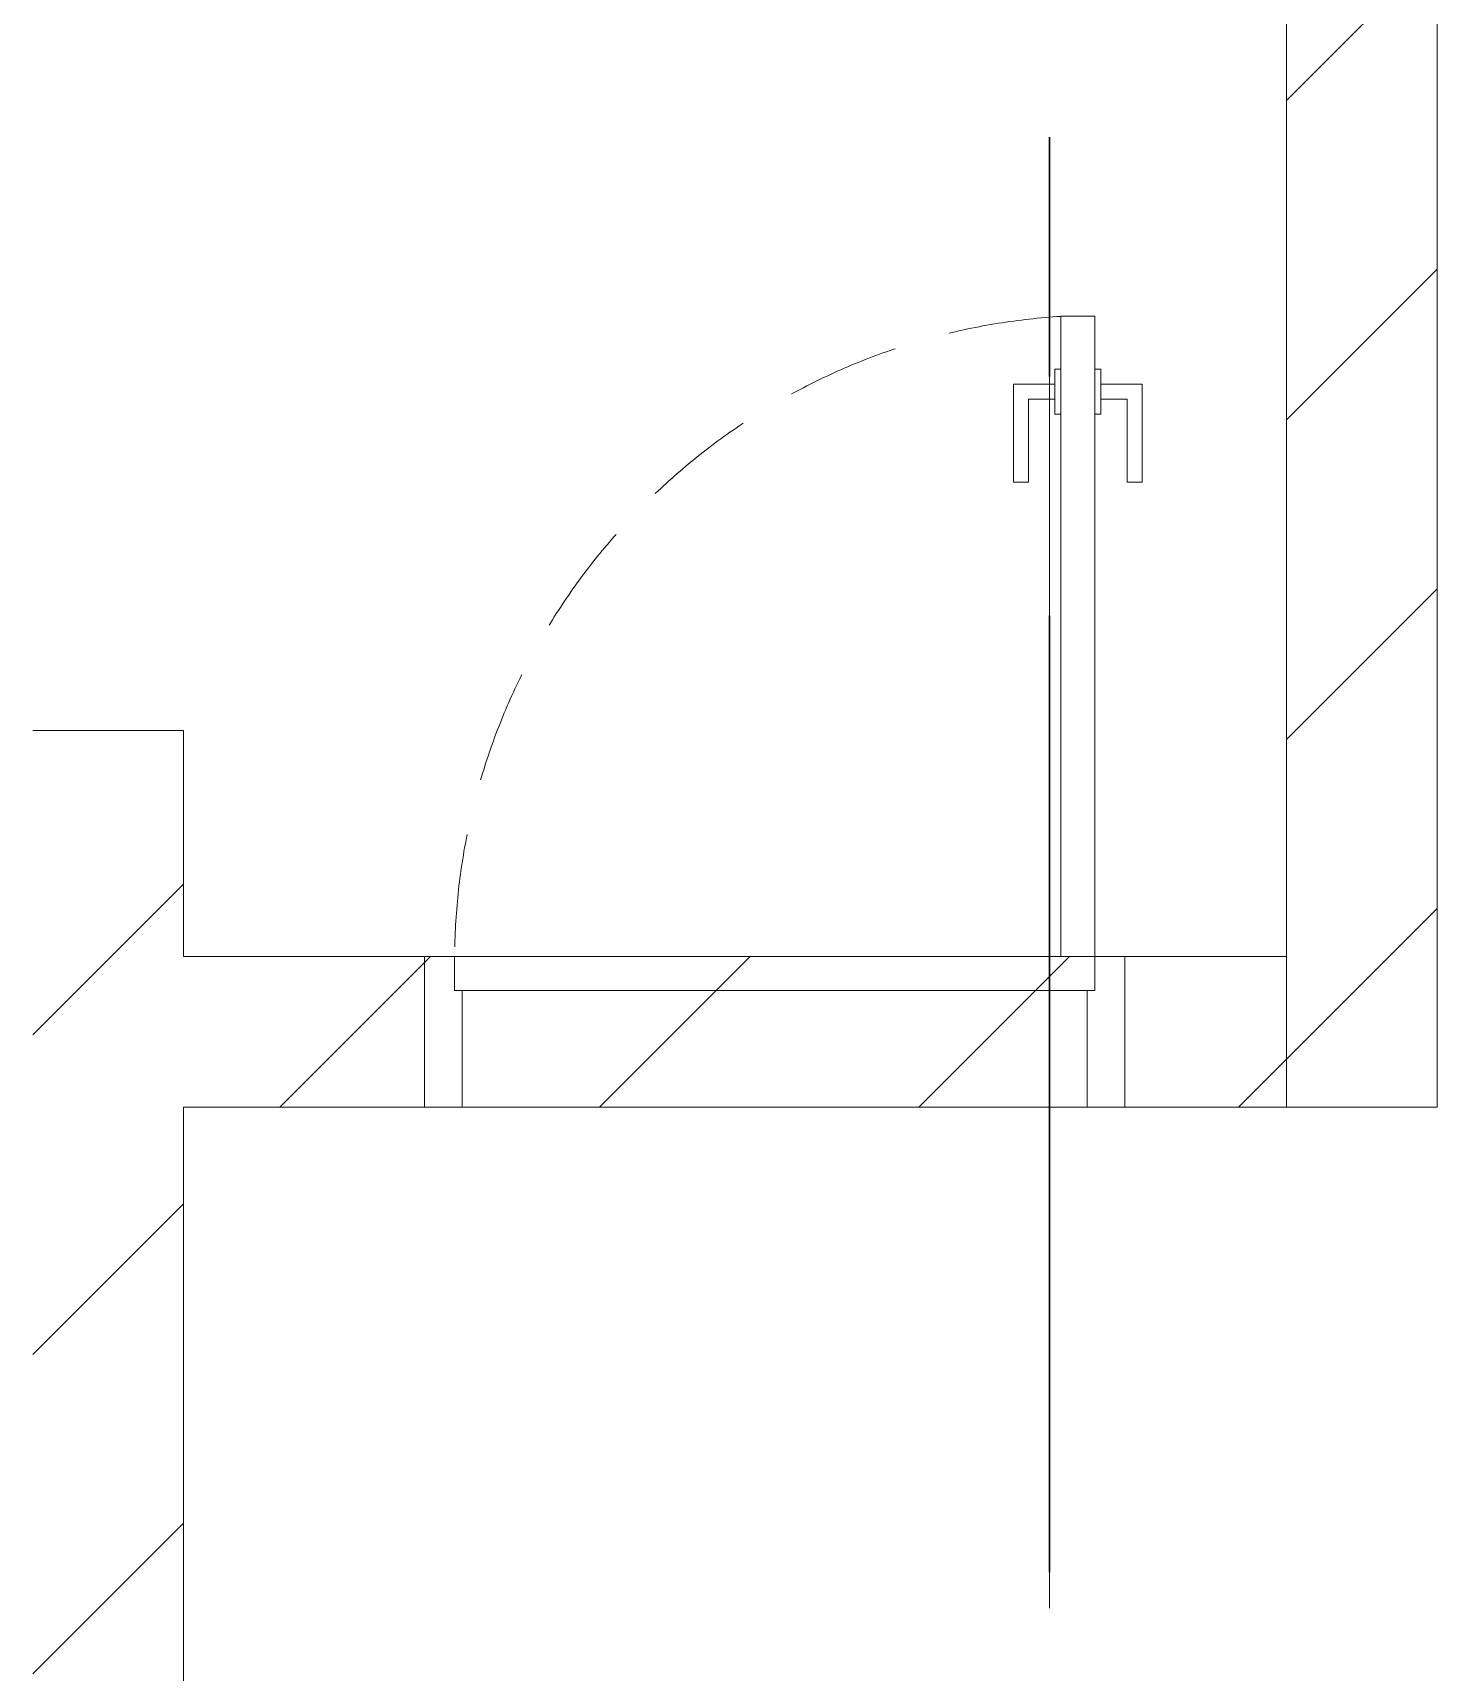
# Model space of a CAD drawing. Header units: millimetres. Extents: x -4000 to 187956, y -58990 to 162485.
# Drawn here: x 4150 to 6015, y 77550 to 79726 of the extents above; entities that cross this region are included whole.
import ezdxf

# ---------------------------------------------------------------- set-up
doc = ezdxf.new("R2010")
doc.units = ezdxf.units.MM
for name, pattern in [('Dash - 1_5mm', [225, 150, -75]), ('Grid Line', [2222.5, 1270, -317.5, 317.5, -317.5]), ('Grid Line 12_5mm', [2150, 1250, -300, 300, -300])]:
    doc.linetypes.add(name, pattern=pattern)
for name, color, linetype, lineweight in [('A-DOOR', 31, 'Continuous', 13), ('A-DOOR-FRAM', 31, 'Continuous', 13), ('A-WALL', 113, 'Continuous', 13), ('A-WALL-PATT', 111, 'Continuous', 13), ('S-GRID', 1, 'Continuous', 30)]:
    doc.layers.add(name, color=color, linetype=linetype, lineweight=lineweight)
pattern_1 = [(45, (0, 0), (-212.132, 212.132), [])]

# ---------------------------------------------------------------- blocks, each defined once
blk = doc.blocks.new('MP_DR_Single Swing_Miscellaneous - 2200x850_FR_SOLID CORE-V759-FFS - TANG 1')
at = {"layer": 'A-DOOR', "color": 174, "lineweight": 15}
for p, q in [((380, 950), (425, 950)), ((380, 880), (380, 950)), ((425, 950), (425, 880)), ((380, 100), (380, 820)), ((425, 820), (425, 100))]:
    blk.add_line(p, q, dxfattribs=at)
at = {"layer": 'A-DOOR', "lineweight": 9}
for p, q in [((372, 880), (380, 880)), ((372, 860), (372, 880)), ((380, 880), (380, 820)), ((425, 880), (433, 880)), ((425, 820), (425, 880)), ((433, 880), (433, 860)), ((317, 860), (372, 860)), ((317, 730), (317, 860)), ((372, 840), (372, 860)), ((372, 860), (372, 840)), ((433, 860), (433, 840)), ((433, 840), (433, 860)), ((433, 860), (488, 860)), ((488, 860), (488, 730)), ((337, 840), (337, 730)), ((372, 840), (337, 840)), ((372, 820), (372, 840)), ((433, 840), (433, 820)), ((468, 840), (433, 840)), ((468, 730), (468, 840)), ((380, 820), (372, 820)), ((433, 820), (425, 820)), ((337, 730), (317, 730)), ((488, 730), (468, 730))]:
    blk.add_line(p, q, dxfattribs=at)
at = {"layer": 'A-DOOR', "color": 163, "lineweight": 15}
for p, q in [((380, 820), (380, 880)), ((425, 880), (425, 820)), ((425, 100), (380, 100))]:
    blk.add_line(p, q, dxfattribs=at)
at = {"layer": 'A-DOOR', "linetype": 'Dash - 1_5mm', "lineweight": 9}
blk.add_arc((433.8, 92.8), 858.8, 93.5924, 179.5226, dxfattribs=at)
at = {"layer": 'A-DOOR-FRAM', "color": 91, "lineweight": 15}
for p, q in [((-465, 100), (380, 100)), ((-465, -100), (-465, 100)), ((425, 100), (465, 100)), ((465, 100), (465, -100)), ((465, -100), (-465, -100))]:
    blk.add_line(p, q, dxfattribs=at)
at = {"layer": 'A-DOOR-FRAM', "color": 81, "lineweight": 15}
for p, q in [((-465, 100), (-465, -100)), ((-425, 100), (-465, 100)), ((-425, 100), (-425, 55)), ((380, 100), (-425, 100)), ((-425, 100), (-425, 55)), ((380, 100), (425, 100)), ((425, 100), (465, 100)), ((425, 55), (425, 100)), ((425, 55), (425, 100)), ((465, 100), (465, -100)), ((-425, 55), (-415, 55)), ((-425, 55), (425, 55)), ((-415, 55), (-415, -100)), ((415, 55), (-415, 55)), ((-415, 55), (-415, -100)), ((415, -100), (415, 55)), ((415, 55), (425, 55)), ((415, -100), (415, 55)), ((-465, -100), (-415, -100)), ((-415, -100), (415, -100)), ((465, -100), (415, -100))]:
    blk.add_line(p, q, dxfattribs=at)
at = {"layer": 'A-DOOR-FRAM', "color": 71, "lineweight": 15}
blk.add_line((425, 100), (380, 100), dxfattribs=at)
blk = doc.blocks.new('CMF2_NHAXUONG_A_rvt-1-FFS - TANG 1')
at = {"layer": 'A-WALL-PATT', "lineweight": 9}
h = blk.add_hatch(dxfattribs=at)
h.set_pattern_fill('FP_12', color=250, style=0, pattern_type=2)
h.set_pattern_definition(pattern_1)
h.paths.add_polyline_path([(6014.7, 78300), (6014.7, 80940), (5814.7, 80940), (5814.7, 78300)])
h = blk.add_hatch(dxfattribs=at)
h.set_pattern_fill('FP_12', color=250, style=0, pattern_type=2)
h.set_pattern_definition(pattern_1)
h.paths.add_polyline_path([(4150, 76100), (4350, 76100), (4350, 78800), (4150, 78800), (4150, 76674.4)])
h = blk.add_hatch(dxfattribs=at)
h.set_pattern_fill('FP_12', color=250, style=0, pattern_type=2)
h.set_pattern_definition(pattern_1)
h.paths.add_polyline_path([(4350, 78300), (5814.7, 78300), (5814.7, 78500), (4350, 78500)])
at = {"layer": 'A-WALL', "color": 50, "lineweight": 15}
for p, q in [((5814.7, 80940), (5814.7, 78500)), ((6014.7, 78300), (6014.7, 80940)), ((4350, 78800), (4150, 78800)), ((4350, 78500), (4350, 78800)), ((5814.7, 78500), (4350, 78500)), ((4350, 76600), (4350, 78300)), ((4350, 78300), (5814.7, 78300)), ((5814.7, 78300), (6014.7, 78300))]:
    blk.add_line(p, q, dxfattribs=at)
at = {"layer": 'A-WALL', "color": 35, "lineweight": 15}
for p, q in [((5814.7, 80940), (5814.7, 78500)), ((6014.7, 78300), (6014.7, 80940)), ((5600, 78500), (4670, 78500)), ((4670, 78300), (4670, 78500)), ((5600, 78300), (5600, 78500)), ((4670, 78300), (5600, 78300)), ((6014.7, 78300), (5814.7, 78300))]:
    blk.add_line(p, q, dxfattribs=at)
at = {"layer": 'A-WALL', "color": 53, "lineweight": 15}
blk.add_line((5814.7, 78500), (5814.7, 78300), dxfattribs=at)
at = {"layer": 'S-GRID', "linetype": 'Grid Line 12_5mm', "lineweight": 9}
blk.add_line((5500, 161185.2), (5500, -16487.4), dxfattribs=at)
at = {"layer": 'A-DOOR', "color": 250, "lineweight": 9}
blk.add_blockref('MP_DR_Single Swing_Miscellaneous - 2200x850_FR_SOLID CORE-V759-FFS - TANG 1', (5135, 78400), dxfattribs=at)

msp = doc.modelspace()

# ---------------------------------------------------------------- block references
at = {"lineweight": 5}
msp.add_blockref('CMF2_NHAXUONG_A_rvt-1-FFS - TANG 1', (0, 0), dxfattribs=at)

# ---------------------------------------------------------------- next in the draw order: linework, layer by layer
at = {"layer": 'S-GRID', "linetype": 'Grid Line'}
msp.add_line((5500, 161185.2), (5500, -16487.4), dxfattribs=at)

doc.saveas('drawing.dxf')
